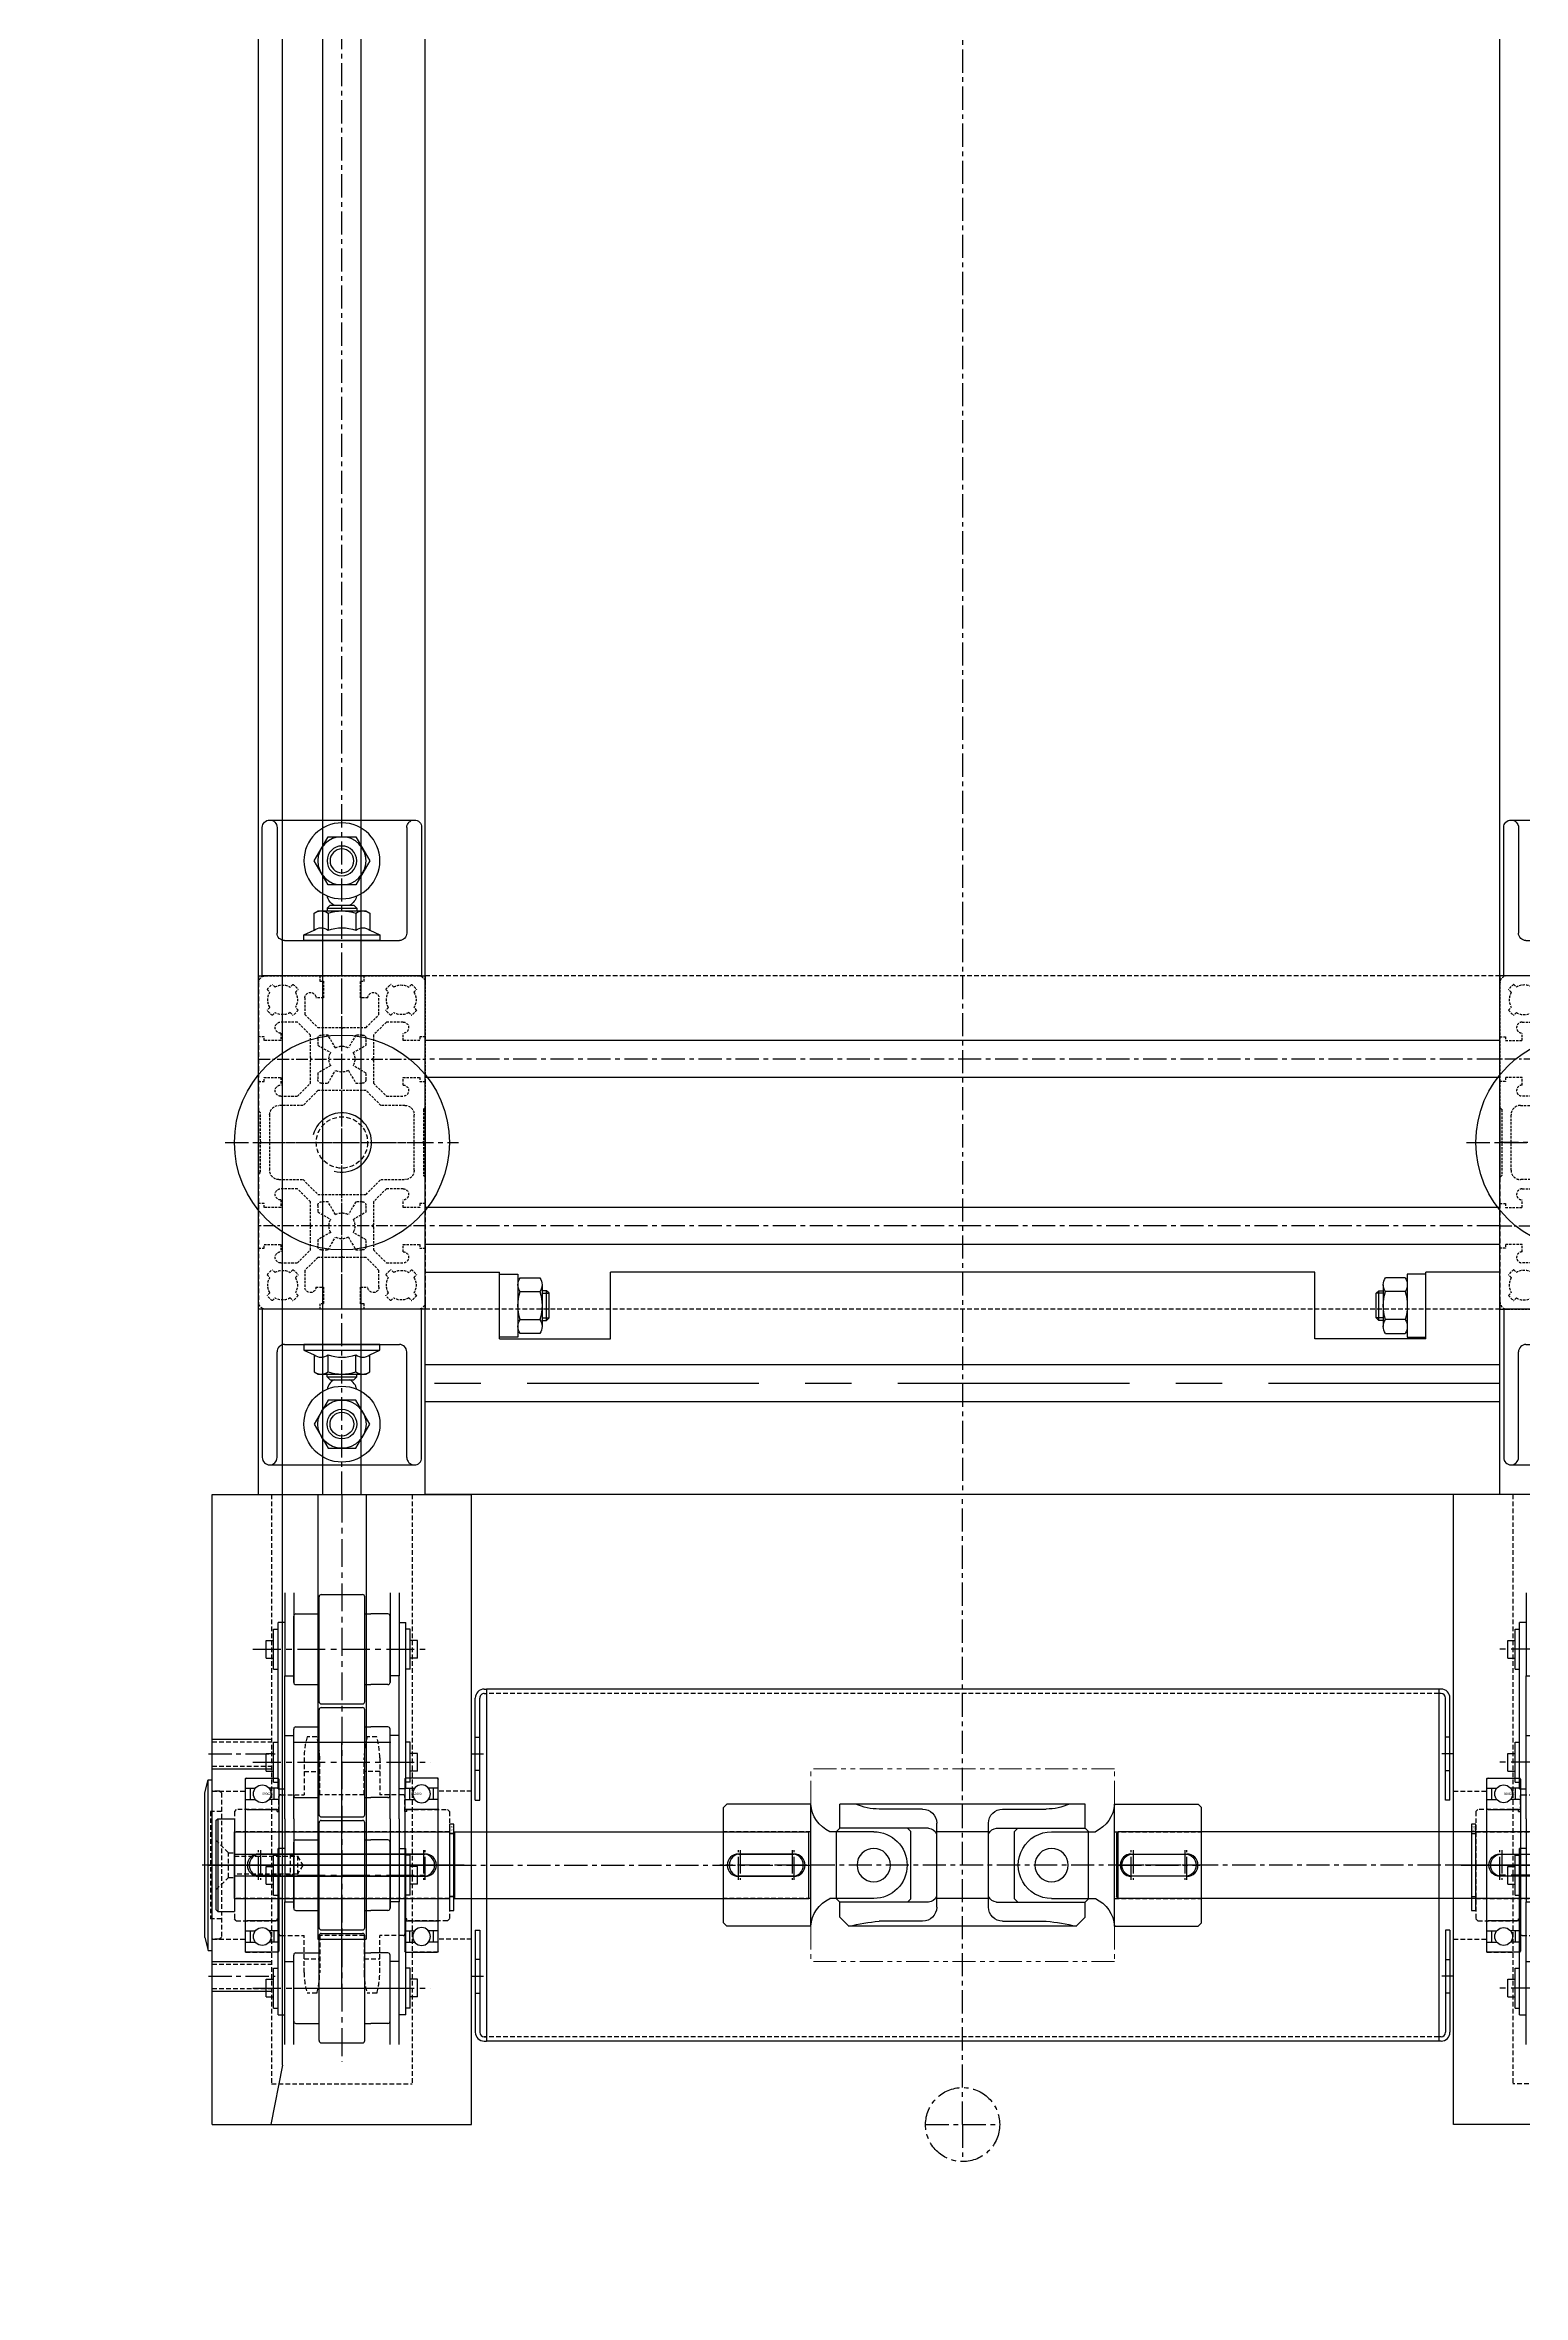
# Model space of a CAD drawing. Header units: inches. Extents: x 0 to 77285, y -118 to 40065.
# Drawn here: x 24467 to 24866, y 14950 to 15557 of the extents above; entities that cross this region are included whole.
import ezdxf
from ezdxf.enums import TextEntityAlignment as Align

# ---------------------------------------------------------------- set-up
doc = ezdxf.new("R2010")
doc.units = ezdxf.units.IN
doc.header["$LTSCALE"] = 5
doc.header["$MEASUREMENT"] = 0
for name, pattern in [('CENTER', [2, 1.25, -0.25, 0.25, -0.25]), ('CENTERX2', [4, 2.5, -0.5, 0.5, -0.5]), ('HIDDEN', [0.375, 0.25, -0.125]), ('PHANTOM', [2.5, 1.25, -0.25, 0.25, -0.25, 0.25, -0.25])]:
    doc.linetypes.add(name, pattern=pattern)
for name, color, linetype in [('11', 1, 'CENTER'), ('22', 2, 'HIDDEN'), ('44', 4, 'Continuous'), ('77', 40, 'HIDDEN'), ('A', 8, 'Continuous'), ('B', 123, 'Continuous'), ('G', 231, 'Continuous'), ('T', 3, 'Continuous'), ('Y', 60, 'Continuous')]:
    doc.layers.add(name, color=color, linetype=linetype)
doc.layers.add('33', color=3, linetype='PHANTOM', lineweight=9)
doc.styles.add('SCI', font='')
doc.styles.get("Standard").update_dxf_attribs({"font": 'arial.ttf'})
doc.styles.get('SCI').set_extended_font_data('Gulim')
doc.dimstyles.new('SCH', dxfattribs={"dimtxt": 2.5, "dimasz": 2, "dimexe": 1.25, "dimexo": 0.625, "dimtad": 1, "dimdec": 8, "dimtxsty": 'SCI', "dimcen": 2.5, "dimclrd": 4, "dimclre": 4, "dimclrt": 7, "dimadec": 8, "dimazin": 2, "dimtfac": 1, "dimtdec": 8, "dimtmove": 0, "dimatfit": 3, "dimfxl": 1, "dimarcsym": 0})

# ---------------------------------------------------------------- blocks, each defined once
blk = doc.blocks.new('A$C47db6cef')
at = {"ltscale": 0.506191}
for p, q in [((0, 43), (0, 28.5)), ((16.5, 45), (2, 45)), ((3.74, 42.67), (4.47, 41.95)), ((8.53, 41.95), (9.26, 42.67)), ((16.5, 43.5), (16.5, 45)), ((28.5, 45), (16.5, 45)), ((17.5, 43.5), (16.5, 43.5)), ((17.5, 39), (17.5, 43.5)), ((27.5, 43.5), (27.5, 39)), ((28.5, 43.5), (27.5, 43.5)), ((28.5, 45), (28.5, 43.5)), ((36.5, 45), (28.5, 45)), ((37, 44.5), (36.5, 45)), ((44.7, 44.5), (37, 44.5)), ((45, 44.2), (44.7, 44.5)), ((45.3, 44.5), (45, 44.2)), ((53, 44.5), (45.3, 44.5)), ((53.5, 45), (53, 44.5)), ((61.5, 45), (53.5, 45)), ((61.5, 43.5), (61.5, 45)), ((73.5, 45), (61.5, 45)), ((62.5, 43.5), (61.5, 43.5)), ((62.5, 39), (62.5, 43.5)), ((72.5, 43.5), (72.5, 39)), ((73.5, 43.5), (72.5, 43.5)), ((73.5, 45), (73.5, 43.5)), ((88, 45), (73.5, 45)), ((80.74, 42.67), (81.47, 41.95)), ((85.53, 41.95), (86.26, 42.67)), ((90, 28.5), (90, 43)), ((3.05, 40.53), (2.33, 41.26)), ((2.33, 35.74), (3.05, 36.47)), ((10.67, 41.26), (9.95, 40.53)), ((9.95, 36.47), (10.67, 35.74)), ((12.5, 34.5), (12.5, 39)), ((15.5, 39), (17.5, 39)), ((27.5, 39), (29.5, 39)), ((32.5, 39), (32.5, 34.5)), ((35, 33), (35, 39.5)), ((37.5, 42), (52.5, 42)), ((55, 39.5), (55, 33)), ((57.5, 34.5), (57.5, 39)), ((60.5, 39), (62.5, 39)), ((72.5, 39), (74.5, 39)), ((77.5, 39), (77.5, 34.5)), ((80.05, 40.53), (79.33, 41.26)), ((79.33, 35.74), (80.05, 36.47)), ((87.67, 41.26), (86.95, 40.53)), ((86.95, 36.47), (87.67, 35.74)), ((4.47, 35.05), (3.74, 34.33)), ((6, 32.5), (10.5, 32.5)), ((9.26, 34.33), (8.53, 35.05)), ((10.5, 32.5), (14, 29)), ((16, 31), (12.5, 34.5)), ((22.2, 31), (16, 31)), ((22.5, 30.7), (22.2, 31)), ((22.8, 31), (22.5, 30.7)), ((29, 31), (22.8, 31)), ((32.5, 34.5), (29, 31)), ((31, 29), (35, 33)), ((55, 33), (59, 29)), ((61, 31), (57.5, 34.5)), ((67.2, 31), (61, 31)), ((67.5, 30.7), (67.2, 31)), ((67.8, 31), (67.5, 30.7)), ((74, 31), (67.8, 31)), ((77.5, 34.5), (74, 31)), ((76, 29), (79.5, 32.5)), ((79.5, 32.5), (84, 32.5)), ((81.47, 35.05), (80.74, 34.33)), ((86.26, 34.33), (85.53, 35.05)), ((0, 28.5), (1.5, 28.5)), ((0, 28.5), (0, 16.5)), ((1.5, 28.5), (1.5, 27.5)), ((1.5, 27.5), (6, 27.5)), ((6, 27.5), (6, 29.5)), ((14, 29), (14, 22.8)), ((16, 26.25), (16, 28)), ((19.47, 24.25), (16, 26.25)), ((17, 29), (18.75, 29)), ((18.75, 29), (20.75, 25.53)), ((24.25, 25.53), (26.25, 29)), ((29, 26.25), (25.53, 24.25)), ((26.25, 29), (28, 29)), ((29, 28), (29, 26.25)), ((31, 16), (31, 29)), ((59, 29), (59, 16)), ((61, 26.25), (61, 28)), ((64.47, 24.25), (61, 26.25)), ((62, 29), (63.75, 29)), ((63.75, 29), (65.75, 25.53)), ((69.25, 25.53), (71.25, 29)), ((74, 26.25), (70.53, 24.25)), ((71.25, 29), (73, 29)), ((74, 28), (74, 26.25)), ((76, 22.8), (76, 29)), ((84, 29.5), (84, 27.5)), ((84, 27.5), (88.5, 27.5)), ((88.5, 28.5), (90, 28.5)), ((88.5, 27.5), (88.5, 28.5)), ((90, 16.5), (90, 28.5)), ((14, 22.8), (14.3, 22.5)), ((14.3, 22.5), (14, 22.2)), ((14, 22.2), (14, 16)), ((16, 18.75), (19.47, 20.75)), ((16, 17), (16, 18.75)), ((20.75, 19.47), (18.75, 16)), ((26.25, 16), (24.25, 19.47)), ((25.53, 20.75), (29, 18.75)), ((29, 18.75), (29, 17)), ((61, 18.75), (64.47, 20.75)), ((61, 17), (61, 18.75)), ((65.75, 19.47), (63.75, 16)), ((71.25, 16), (69.25, 19.47)), ((70.53, 20.75), (74, 18.75)), ((74, 18.75), (74, 17)), ((75.7, 22.5), (76, 22.8)), ((76, 22.2), (75.7, 22.5)), ((76, 16), (76, 22.2)), ((0, 16.5), (0, 2)), ((1.5, 16.5), (0, 16.5)), ((1.5, 17.5), (1.5, 16.5)), ((6, 17.5), (1.5, 17.5)), ((6, 15.5), (6, 17.5)), ((10.5, 12.5), (6, 12.5)), ((14, 16), (10.5, 12.5)), ((12.5, 10.5), (16, 14)), ((16, 14), (22.2, 14)), ((18.75, 16), (17, 16)), ((22.2, 14), (22.5, 14.3)), ((22.5, 14.3), (22.8, 14)), ((22.8, 14), (29, 14)), ((28, 16), (26.25, 16)), ((29, 14), (32.5, 10.5)), ((35, 12), (31, 16)), ((59, 16), (55, 12)), ((57.5, 10.5), (61, 14)), ((61, 14), (67.2, 14)), ((63.75, 16), (62, 16)), ((67.2, 14), (67.5, 14.3)), ((67.5, 14.3), (67.8, 14)), ((67.8, 14), (74, 14)), ((73, 16), (71.25, 16)), ((74, 14), (77.5, 10.5)), ((79.5, 12.5), (76, 16)), ((84, 12.5), (79.5, 12.5)), ((84, 17.5), (84, 15.5)), ((88.5, 17.5), (84, 17.5)), ((88.5, 16.5), (88.5, 17.5)), ((90, 16.5), (88.5, 16.5)), ((90, 2), (90, 16.5)), ((3.05, 8.53), (2.33, 9.26)), ((3.74, 10.67), (4.47, 9.95)), ((8.53, 9.95), (9.26, 10.67)), ((10.67, 9.26), (9.95, 8.53)), ((12.5, 6), (12.5, 10.5)), ((32.5, 10.5), (32.5, 6)), ((35, 5.5), (35, 12)), ((55, 12), (55, 5.5)), ((57.5, 6), (57.5, 10.5)), ((77.5, 10.5), (77.5, 6)), ((80.05, 8.53), (79.33, 9.26)), ((80.74, 10.67), (81.47, 9.95)), ((85.53, 9.95), (86.26, 10.67)), ((87.67, 9.26), (86.95, 8.53)), ((2, 0), (16.5, 0)), ((2.33, 3.74), (3.05, 4.47)), ((4.47, 3.05), (3.74, 2.33)), ((9.26, 2.33), (8.53, 3.05)), ((9.95, 4.47), (10.67, 3.74)), ((17.5, 6), (15.5, 6)), ((16.5, 1.5), (17.5, 1.5)), ((16.5, 0), (16.5, 1.5)), ((16.5, 0), (28.5, 0)), ((17.5, 1.5), (17.5, 6)), ((27.5, 6), (27.5, 1.5)), ((29.5, 6), (27.5, 6)), ((27.5, 1.5), (28.5, 1.5)), ((28.5, 1.5), (28.5, 0)), ((28.5, 0), (35.55, 0)), ((35.55, 0), (36.05, 0.5)), ((36.05, 0.5), (44.7, 0.5)), ((52.5, 3), (37.5, 3)), ((44.7, 0.5), (45, 0.8)), ((45, 0.8), (45.3, 0.5)), ((45.3, 0.5), (53.95, 0.5)), ((53.95, 0.5), (54.45, 0)), ((62.5, 6), (60.5, 6)), ((61.5, 1.5), (62.5, 1.5)), ((61.5, 0), (61.5, 1.5)), ((62.5, 1.5), (62.5, 6)), ((72.5, 6), (72.5, 1.5)), ((74.5, 6), (72.5, 6)), ((72.5, 1.5), (73.5, 1.5)), ((73.5, 1.5), (73.5, 0)), ((79.33, 3.74), (80.05, 4.47)), ((81.47, 3.05), (80.74, 2.33)), ((86.26, 2.33), (85.53, 3.05)), ((86.95, 4.47), (87.67, 3.74))]:
    blk.add_line(p, q, dxfattribs=at)
for p, q in [((54.45, 0), (61.5, 0)), ((61.5, 0), (73.5, 0)), ((73.5, 0), (88, 0))]:
    blk.add_line(p, q)
for centre, radius, start, end in [((2, 43), 2, 90, 180), ((6.5, 38.5), 5, 123.46304, 146.53696), ((6.5, 38.5), 4, 59.47751, 120.52249), ((6.5, 38.5), 5, 33.46304, 56.53696), ((83.5, 38.5), 5, 123.46304, 146.53696), ((83.5, 38.5), 4, 59.47751, 120.52249), ((83.5, 38.5), 5, 33.46304, 56.53696), ((88, 43), 2, 0, 90), ((6.5, 38.5), 4, 149.47751, 210.52249), ((6.5, 38.5), 4, 329.47751, 30.52249), ((14, 39), 1.5, 0, 180), ((31, 39), 1.5, 0, 180), ((37.5, 39.5), 2.5, 90, 180), ((52.5, 39.5), 2.5, 0, 90), ((59, 39), 1.5, 0, 180), ((76, 39), 1.5, 0, 180), ((83.5, 38.5), 4, 149.47751, 210.52249), ((83.5, 38.5), 4, 329.47751, 30.52249), ((6.5, 38.5), 5, 213.46304, 236.53696), ((6.5, 38.5), 4, 239.47751, 300.52249), ((6, 31), 1.5, 90, 270), ((6.5, 38.5), 5, 303.46304, 326.53696), ((83.5, 38.5), 5, 213.46304, 236.53696), ((83.5, 38.5), 4, 239.47751, 300.52249), ((84, 31), 1.5, 270, 90), ((83.5, 38.5), 5, 303.46304, 326.53696), ((17, 28), 1, 90, 180), ((22.5, 22.5), 3.5, 60, 120), ((28, 28), 1, 0, 90), ((62, 28), 1, 90, 180), ((67.5, 22.5), 3.5, 60, 120), ((73, 28), 1, 0, 90), ((22.5, 22.5), 3.5, 150, 210), ((22.5, 22.5), 3.5, 240, 300), ((22.5, 22.5), 3.5, 330, 30), ((67.5, 22.5), 3.5, 150, 210), ((67.5, 22.5), 3.5, 240, 300), ((67.5, 22.5), 3.5, 330, 30), ((6, 14), 1.5, 90, 270), ((17, 17), 1, 180, 270), ((28, 17), 1, 270, 0), ((62, 17), 1, 180, 270), ((73, 17), 1, 270, 0), ((84, 14), 1.5, 270, 90), ((6.5, 6.5), 5, 123.46304, 146.53696), ((6.5, 6.5), 4, 149.47751, 210.52249), ((6.5, 6.5), 4, 59.47751, 120.52249), ((6.5, 6.5), 5, 33.46304, 56.53696), ((6.5, 6.5), 4, 329.47751, 30.52249), ((83.5, 6.5), 5, 123.46304, 146.53696), ((83.5, 6.5), 4, 149.47751, 210.52249), ((83.5, 6.5), 4, 59.47751, 120.52249), ((83.5, 6.5), 5, 33.46304, 56.53696), ((83.5, 6.5), 4, 329.47751, 30.52249), ((2, 2), 2, 180, 270), ((6.5, 6.5), 5, 213.46304, 236.53696), ((6.5, 6.5), 4, 239.47751, 300.52249), ((6.5, 6.5), 5, 303.46304, 326.53696), ((14, 6), 1.5, 180, 0), ((31, 6), 1.5, 180, 0), ((37.5, 5.5), 2.5, 180, 270), ((52.5, 5.5), 2.5, 270, 0), ((59, 6), 1.5, 180, 0), ((76, 6), 1.5, 180, 0), ((83.5, 6.5), 5, 213.46304, 236.53696), ((83.5, 6.5), 4, 239.47751, 300.52249), ((83.5, 6.5), 5, 303.46304, 326.53696), ((88, 2), 2, 270, 0)]:
    blk.add_arc(centre, radius, start, end, dxfattribs=at)
at = {"layer": '11', "ltscale": 0.506191}
for p, q in [((22.5, 45), (22.5, 0)), ((67.5, 0), (67.5, 45)), ((90, 22.5), (0, 22.5))]:
    blk.add_line(p, q, dxfattribs=at)
at = {"layer": '11'}
blk.add_line((45, 45), (45, 0), dxfattribs=at)
at = {"layer": 'A', "ltscale": 0.506191}
for p, q in [((0, 45), (0, 43)), ((2, 45), (0, 45)), ((53.5, 45), (36.5, 45)), ((90, 45), (88, 45)), ((90, 43), (90, 45)), ((0, 2), (0, 0)), ((0, 0), (2, 0)), ((35.55, 0), (54.45, 0)), ((90, 0), (90, 2))]:
    blk.add_line(p, q, dxfattribs=at)
at = {"layer": 'A'}
blk.add_line((88, 0), (90, 0), dxfattribs=at)
blk = doc.blocks.new('A$C632A6005')
for p, q in [((-21.5, 0), (-21.5, -40)), ((21.5, 0), (-21.5, 0)), ((21.5, -40.1), (21.5, 0)), ((-17.5, -40), (-17.5, -11.5)), ((-15.5, -9.5), (15.5, -9.5)), ((10.25, -9.5), (-10.25, -9.5)), ((-10.25, -9.5), (-10.25, -11)), ((-10.25, -11), (10.25, -11)), ((-10.25, -11), (-7.51, -12.3)), ((7.51, -12.3), (10.25, -11)), ((10.25, -11), (10.25, -9.5)), ((17.5, -40), (17.5, -11.5)), ((-7.51, -12.3), (-7.51, -16.89)), ((-7.51, -16.89), (-6.44, -17.5)), ((-6.44, -17.5), (6.45, -17.5)), ((-4, -18.2), (-4, -17.5)), ((-4, -18.2), (4, -18.2)), ((-3.2, -19), (-4, -18.2)), ((-3.75, -16.86), (-3.75, -12.3)), ((3.2, -19), (4, -18.2)), ((3.76, -16.86), (3.76, -12.3)), ((4, -18.2), (4, -17.5)), ((6.45, -17.5), (7.51, -16.89)), ((7.51, -16.89), (7.51, -12.3)), ((-3.2, -19), (3.2, -19)), ((-3.75, -24.5), (-7.5, -31)), ((3.75, -24.5), (-3.75, -24.5)), ((7.51, -31), (3.75, -24.5)), ((-7.5, -31), (-3.75, -37.5)), ((3.75, -37.5), (7.51, -31)), ((-19.5, -42), (19.6, -42)), ((-3.75, -37.5), (3.75, -37.5))]:
    blk.add_line(p, q)
for radius in [10.25, 6.5, 4, 3.2]:
    blk.add_circle((0, -31), radius)
for centre, radius, start, end in [((-15.5, -11.5), 2, 89.99999, 180.00003), ((15.5, -11.5), 2, 0.00001, 89.99999), ((-5.63, -9.89), 3.06, 232.12112, 307.87888), ((-5.63, -14.44), 3.06, 232.12112, 307.87888), ((0, -1.68), 11.26, 250.52878, 289.47122), ((0, -6.24), 11.26, 250.52878, 289.47122), ((5.63, -9.89), 3.06, 232.12112, 307.87888), ((5.63, -14.44), 3.06, 232.12112, 307.87888), ((0, -22.5), 4.1, 121.38856, 166.72724), ((0, -22.5), 4.1, 13.27276, 58.61144), ((-19.5, -40), 2, 180.00003, 270.00001), ((-19.5, -40), 2, 270.00001, 0.00002), ((19.5, -40), 2, 180.00003, 270.00001), ((19.6, -40.1), 1.9, 270.00001, 0.00002)]:
    blk.add_arc(centre, radius, start, end)
blk = doc.blocks.new('A$C08fce532')
for p, q in [((-22.5, 90), (-22.5, 0)), ((-22.5, 90), (-22.5, 0)), ((312.5, 90), (22.5, 90)), ((22.5, 0), (22.5, 90)), ((312.5, 0), (312.5, 90)), ((357.5, 90), (357.5, 0)), ((312.5, 0), (22.5, 0))]:
    blk.add_line(p, q)
at = {"layer": '11'}
for p, q in [((312.5, 67.5), (22.5, 67.5)), ((-31.5, 45), (31.5, 45)), ((303.5, 45), (366.5, 45)), ((312.5, 22.5), (22.5, 22.5))]:
    blk.add_line(p, q, dxfattribs=at)
at = {"layer": '22'}
for centre in [(0, 45), (335, 45)]:
    blk.add_circle(centre, 6.92, dxfattribs=at)
at = {"layer": '44'}
for centre in [(0, 45), (335, 45)]:
    blk.add_circle(centre, 29, dxfattribs=at)
at = {"layer": 'A'}
for p, q in [((312.5, 72.5), (22.5, 72.5)), ((312.5, 62.5), (22.5, 62.5)), ((312.5, 27.5), (22.5, 27.5)), ((312.5, 17.5), (22.5, 17.5))]:
    blk.add_line(p, q, dxfattribs=at)
at = {"layer": 'T'}
for centre in [(0, 45), (335, 45)]:
    blk.add_arc(centre, 8, 255, 165, dxfattribs=at)
at = {"xscale": -1.000000000000001, "rotation": 90}
blk.add_blockref('A$C47db6cef', (22.5, 90), dxfattribs=at)
at = {"rotation": 270}
blk.add_blockref('A$C47db6cef', (312.5, 90), dxfattribs=at)
at = {"layer": '44', "xscale": -1, "rotation": 180}
for p in [(0, 90), (335, 90)]:
    blk.add_blockref('A$C632A6005', p, dxfattribs=at)
at = {"layer": '44'}
for p in [(0, 0), (335, 0)]:
    blk.add_blockref('A$C632A6005', p, dxfattribs=at)
blk = doc.blocks.new('A$C2389a0cc')
for p, q in [((0, 60), (20, 60)), ((0, 0), (0, 60)), ((20, 42), (20, 60)), ((20, 42), (20, 60)), ((20, 42.5), (20, 59.5)), ((20, 59.5), (25, 59.5)), ((20, 59.5), (25, 59.5)), ((25, 59.5), (25, 42.5)), ((25, 59.5), (25, 42.5)), ((25, 56.63), (25, 45.37)), ((25, 56.63), (25, 45.37)), ((25.58, 58.51), (30.92, 58.51)), ((25.58, 58.51), (30.92, 58.51)), ((25.58, 54.75), (30.92, 54.75)), ((25.58, 54.75), (30.92, 54.75)), ((31.5, 56.63), (31.5, 45.37)), ((31.5, 56.63), (31.5, 45.37)), ((32.72, 55), (31.5, 55)), ((32.72, 55), (31.5, 55)), ((32.72, 47), (32.72, 55)), ((33.4, 54.32), (32.72, 55)), ((32.72, 47), (32.72, 55)), ((33.4, 54.32), (32.72, 55)), ((50, 42), (50, 60)), ((50, 60), (240, 60)), ((240, 42), (240, 60)), ((256.6, 54.32), (257.28, 55)), ((256.6, 54.32), (257.28, 55)), ((257.28, 47), (257.28, 55)), ((257.28, 55), (258.5, 55)), ((257.28, 47), (257.28, 55)), ((257.28, 55), (258.5, 55)), ((258.5, 56.63), (258.5, 45.37)), ((258.5, 56.63), (258.5, 45.37)), ((264.42, 58.51), (259.08, 58.51)), ((264.42, 58.51), (259.08, 58.51)), ((264.42, 54.75), (259.08, 54.75)), ((264.42, 54.75), (259.08, 54.75)), ((265, 59.5), (265, 42.5)), ((270, 59.5), (265, 59.5)), ((265, 59.5), (265, 42.5)), ((270, 59.5), (265, 59.5)), ((265, 56.63), (265, 45.37)), ((265, 56.63), (265, 45.37)), ((290, 60), (270, 60)), ((270, 42), (270, 60)), ((270, 42), (270, 60)), ((270, 42.5), (270, 59.5)), ((290, 0), (290, 60)), ((31.5, 54.32), (33.4, 54.32)), ((31.5, 54.32), (33.4, 54.32)), ((33.4, 47.68), (33.4, 54.32)), ((33.4, 47.68), (33.4, 54.32)), ((256.6, 47.68), (256.6, 54.32)), ((258.5, 54.32), (256.6, 54.32)), ((256.6, 47.68), (256.6, 54.32)), ((258.5, 54.32), (256.6, 54.32)), ((25, 42.5), (20, 42.5)), ((25, 42.5), (20, 42.5)), ((25.58, 47.25), (30.92, 47.25)), ((25.58, 47.25), (30.92, 47.25)), ((30.92, 43.49), (25.58, 43.49)), ((30.92, 43.49), (25.58, 43.49)), ((31.5, 47.68), (33.4, 47.68)), ((31.5, 47.68), (33.4, 47.68)), ((31.5, 47), (32.72, 47)), ((31.5, 47), (32.72, 47)), ((32.72, 47), (33.4, 47.68)), ((32.72, 47), (33.4, 47.68)), ((257.28, 47), (256.6, 47.68)), ((258.5, 47.68), (256.6, 47.68)), ((257.28, 47), (256.6, 47.68)), ((258.5, 47.68), (256.6, 47.68)), ((258.5, 47), (257.28, 47)), ((258.5, 47), (257.28, 47)), ((264.42, 47.25), (259.08, 47.25)), ((264.42, 47.25), (259.08, 47.25)), ((259.08, 43.49), (264.42, 43.49)), ((259.08, 43.49), (264.42, 43.49)), ((265, 42.5), (270, 42.5)), ((265, 42.5), (270, 42.5)), ((20, 42), (50, 42)), ((270, 42), (240, 42)), ((0, 0), (290, 0))]:
    blk.add_line(p, q)
at = {"color": 252}
for p, q in [((0, 35), (290, 35)), ((0, 25), (290, 25))]:
    blk.add_line(p, q, dxfattribs=at)
for centre, radius, start, end in [((28.32, 56.63), 3.32, 145.61575, 214.38425), ((28.32, 56.63), 3.32, 145.61575, 214.38425), ((37.42, 51), 12.42, 162.41205, 197.58795), ((37.42, 51), 12.42, 162.41205, 197.58795), ((28.18, 56.63), 3.32, 325.61575, 34.38425), ((28.18, 56.63), 3.32, 325.61575, 34.38425), ((19.08, 51), 12.42, 342.41205, 17.58795), ((19.08, 51), 12.42, 342.41205, 17.58795), ((261.82, 56.63), 3.32, 145.61575, 214.38425), ((261.82, 56.63), 3.32, 145.61575, 214.38425), ((270.92, 51), 12.42, 162.41205, 197.58795), ((270.92, 51), 12.42, 162.41205, 197.58795), ((261.68, 56.63), 3.32, 325.61575, 34.38425), ((261.68, 56.63), 3.32, 325.61575, 34.38425), ((252.58, 51), 12.42, 342.41205, 17.58795), ((252.58, 51), 12.42, 342.41205, 17.58795), ((28.32, 45.37), 3.32, 145.61575, 214.38425), ((28.32, 45.37), 3.32, 145.61575, 214.38425), ((28.18, 45.37), 3.32, 325.61575, 34.38425), ((28.18, 45.37), 3.32, 325.61575, 34.38425), ((261.82, 45.37), 3.32, 145.61575, 214.38425), ((261.82, 45.37), 3.32, 145.61575, 214.38425), ((261.68, 45.37), 3.32, 325.61575, 34.38425), ((261.68, 45.37), 3.32, 325.61575, 34.38425)]:
    blk.add_arc(centre, radius, start, end)
at = {"layer": '11', "linetype": 'CENTERX2', "ltscale": 5}
blk.add_line((0, 30), (290, 30), dxfattribs=at)
blk = doc.blocks.new('A$C8800e7f5')
for p, q in [((0, -23.2), (0, 23.2)), ((0, 20.75), (2.63, 20.75)), ((0.3, 23.5), (8.7, 23.5)), ((1.31, 17.75), (1.31, 20.75)), ((9, 20.75), (6.37, 20.75)), ((7.69, 17.75), (7.69, 20.75)), ((9, 23.2), (9, -23.2)), ((0, 17.75), (2.63, 17.75)), ((0.3, 15), (8.7, 15)), ((9, 17.75), (6.37, 17.75)), ((0, -17.75), (2.63, -17.75)), ((8.7, -15), (0.3, -15)), ((1.31, -20.75), (1.31, -17.75)), ((9, -17.75), (6.37, -17.75)), ((7.69, -20.75), (7.69, -17.75)), ((0, -20.75), (2.63, -20.75)), ((8.7, -23.5), (0.3, -23.5)), ((9, -20.75), (6.37, -20.75))]:
    blk.add_line(p, q)
for centre in [(4.5, 19.25), (4.5, -19.25)]:
    blk.add_circle(centre, 2.4)
for centre, start, end in [((0.3, 23.2), 90, 180), ((8.7, 23.2), 0, 90), ((0.3, 15.3), 180, 270), ((8.7, 15.3), 270, 0), ((0.3, -15.3), 90, 180), ((8.7, -15.3), 0, 90), ((0.3, -23.2), 180, 270), ((8.7, -23.2), 270, 360)]:
    blk.add_arc(centre, 0.3, start, end)
at = {"layer": '11'}
blk.add_line((-1, 0), (10, 0), dxfattribs=at)
at = {"layer": '44'}
blk.add_text('6906ZZ', height=0.6, dxfattribs=at).set_placement((4.5, 18.95))
blk = doc.blocks.new('A$Ce9aabcbc')
for p, q in [((-7.01, 34.58), (-9.62, 34.58)), ((9.19, 34.58), (6.58, 34.58)), ((-10.42, 29), (-10.42, 19)), ((-10.42, 25.25), (-6.22, 25.25)), ((-6.22, 19), (-6.22, 29)), ((5.78, 19), (5.78, 29)), ((9.98, 25.25), (5.78, 25.25)), ((9.98, 29), (9.98, 19)), ((-17.22, 14.5), (-17.22, 18.5)), ((-16.72, 19), (-10.42, 19)), ((5.78, 19), (-6.22, 19)), ((16.28, 19), (9.98, 19)), ((16.78, 14.5), (16.78, 18.5)), ((-28.72, 15), (-29.22, 14.5)), ((-29.22, 14.5), (-29.22, 0)), ((-17.72, 15), (-28.72, 15)), ((-17.72, 14.5), (-17.72, 15)), ((-17.72, 14.5), (-17.22, 14.5)), ((17.28, 14.5), (16.78, 14.5)), ((17.28, 14.5), (17.28, 15)), ((17.28, 15), (28.28, 15)), ((28.28, 15), (28.78, 14.5)), ((28.78, 14.5), (28.78, 0)), ((28.78, 9), (-29.22, 9)), ((-29.22, 0), (-29.22, -14.5)), ((28.78, 0), (28.78, -14.5)), ((28.78, -9), (-29.22, -9)), ((-28.72, -15), (-29.22, -14.5)), ((-28.72, -15), (-17.72, -15)), ((-17.72, -15), (-17.72, -14.5)), ((-17.72, -14.5), (-17.22, -14.5)), ((-17.22, -14.5), (-17.22, -18.5)), ((16.78, -14.5), (16.78, -18.5)), ((17.28, -14.5), (16.78, -14.5)), ((17.28, -15), (17.28, -14.5)), ((28.28, -15), (17.28, -15)), ((28.28, -15), (28.78, -14.5)), ((-16.72, -19), (-10.42, -19)), ((-10.42, -29), (-10.42, -19)), ((-6.22, -19), (-6.22, -29)), ((5.78, -19), (-6.22, -19)), ((5.78, -19), (5.78, -29)), ((9.98, -29), (9.98, -19)), ((16.28, -19), (9.98, -19)), ((-10.42, -25.25), (-6.22, -25.25)), ((5.78, -25.25), (9.98, -25.25)), ((-7.01, -34.58), (-9.62, -34.58)), ((9.19, -34.58), (6.58, -34.58))]:
    blk.add_line(p, q)
at = {"linetype": 'Continuous'}
blk.add_line((-13.42, -33.19), (12.98, -33.19), dxfattribs=at)
for centre, radius, start, end in [((9.58, 29), 20, 163.78455, 180), ((-26.22, 29), 20, 0, 16.21545), ((25.78, 29), 20, 163.78455, 180), ((-10.02, 29), 20, 0, 16.21545), ((-16.72, 18.5), 0.5, 90, 180), ((16.28, 18.5), 0.5, 0, 90), ((-16.72, -18.5), 0.5, 180, 270), ((16.28, -18.5), 0.5, 270, 0), ((9.58, -29), 20, 180, 196.21545), ((-26.22, -29), 20, 343.78455, 0), ((25.78, -29), 20, 180, 196.21545), ((-10.02, -29), 20, 343.78455, 0)]:
    blk.add_arc(centre, radius, start, end)
at = {"layer": '11', "linetype": 'Continuous'}
for p, q in [((-13.42, 33.19), (12.98, 33.19)), ((-0.22, -33.19), (-0.22, 33.19)), ((32.78, 0), (-33.22, 0)), ((-13.42, -33.19), (12.98, -33.19))]:
    blk.add_line(p, q, dxfattribs=at)
blk = doc.blocks.new('FINALrf2040vrp-sc')
for p, q in [((0, 0), (18.7, 0)), ((6.7, 1.5), (44.1, 1.5)), ((6.7, 1.5), (6.7, 0)), ((8.2, 2.5), (8.2, 1.5)), ((8.2, 2.5), (17.2, 2.5)), ((10.715, 4.15), (14.685, 4.15)), ((10.715, 4.15), (10.715, 2.5)), ((14.685, 4.15), (14.685, 2.5)), ((17.2, 2.5), (17.2, 1.5)), ((18.7, 0), (32.1, 0)), ((18.7, 0), (18.7, -2)), ((32.1, 0), (32.1, -2)), ((50.8, 0), (32.1, 0)), ((33.6, 2.5), (42.6, 2.5)), ((33.6, 2.5), (33.6, 1.5)), ((36.115, 4.15), (36.115, 2.5)), ((36.115, 4.15), (40.085, 4.15)), ((40.085, 4.15), (40.085, 2.5)), ((42.6, 2.5), (42.6, 1.5)), ((44.1, 0), (44.1, 1.5)), ((0, -2), (20.14, -2)), ((4.76, -2.5), (4.76, -6.35)), ((20.64, -2.5), (20.64, -6.35)), ((30.16, -2.5), (30.16, -6.35)), ((50.8, -2), (30.66, -2)), ((30.66, -2), (45.54, -2)), ((46.04, -2.5), (46.04, -6.35)), ((0.4, -8.2), (0.4, -17.5)), ((0.9, -7.7), (24.5, -7.7)), ((4.76, -6.35), (4.76, -7.7)), ((20.64, -6.35), (20.64, -7.7)), ((25, -8.2), (25, -17.5)), ((25.8, -8.2), (25.8, -17.5)), ((26.3, -7.7), (49.9, -7.7)), ((30.16, -6.35), (30.16, -7.7)), ((46.04, -6.35), (46.04, -7.7)), ((50.4, -8.2), (50.4, -17.5)), ((0.9, -18), (24.5, -18)), ((4.76, -18), (4.76, -19.35)), ((4.76, -23.2), (4.76, -19.35)), ((20.64, -18), (20.64, -19.35)), ((20.64, -23.2), (20.64, -19.35)), ((26.3, -18), (49.9, -18)), ((30.16, -18), (30.16, -19.35)), ((30.16, -23.2), (30.16, -19.35)), ((46.04, -18), (46.04, -19.35)), ((46.04, -23.2), (46.04, -19.35)), ((0, -23.7), (20.14, -23.7)), ((18.7, -25.7), (18.7, -23.7)), ((30.66, -23.7), (45.54, -23.7)), ((50.8, -23.7), (30.66, -23.7)), ((32.1, -25.7), (32.1, -23.7)), ((0, -25.7), (18.7, -25.7)), ((6.7, -27.2), (6.7, -25.7)), ((6.7, -27.2), (44.1, -27.2)), ((8.2, -28.2), (8.2, -27.2)), ((8.2, -28.2), (17.2, -28.2)), ((10.715, -29.85), (10.715, -28.2)), ((10.715, -29.85), (14.685, -29.85)), ((14.685, -29.85), (14.685, -28.2)), ((17.2, -28.2), (17.2, -27.2)), ((18.7, -25.7), (32.1, -25.7)), ((50.8, -25.7), (32.1, -25.7)), ((33.6, -28.2), (33.6, -27.2)), ((33.6, -28.2), (42.6, -28.2)), ((36.115, -29.85), (36.115, -28.2)), ((36.115, -29.85), (40.085, -29.85)), ((40.085, -29.85), (40.085, -28.2)), ((42.6, -28.2), (42.6, -27.2)), ((44.1, -25.7), (44.1, -27.2))]:
    blk.add_line(p, q)
for centre, start, end in [((5.26, -2.5), 90, 180), ((20.14, -2.5), 0, 90), ((30.66, -2.5), 90, 180), ((45.54, -2.5), 0, 90), ((0.9, -8.2), 90, 180), ((24.5, -8.2), 0, 90), ((26.3, -8.2), 90, 180), ((49.9, -8.2), 0, 90), ((0.9, -17.5), 180, 270), ((24.5, -17.5), 270, 0), ((26.3, -17.5), 180, 270), ((49.9, -17.5), 270, 0), ((5.26, -23.2), 180, 270), ((20.14, -23.2), 270, 0), ((30.66, -23.2), 180, 270), ((45.54, -23.2), 270, 0)]:
    blk.add_arc(centre, 0.5, start, end)
at = {"layer": '11'}
for p, q in [((12.7, 7.15), (12.7, -32.85)), ((38.1, 7.15), (38.1, -32.85))]:
    blk.add_line(p, q, dxfattribs=at)
blk = doc.blocks.new('A$C006C2B59')
at = {"layer": '11'}
blk.add_line((-60.19, 0), (67.37, 0), dxfattribs=at)
at = {"rotation": 179.9999999999999}
for p in [(12.7, -12.85), (63.5, -12.85)]:
    blk.add_blockref('FINALrf2040vrp-sc', p, dxfattribs=at)
blk = doc.blocks.new('A$C28df00ae')
for p, q in [((-35, 170), (35, 170)), ((35, 170), (35, 0)), ((300, 170), (300, 0)), ((370, 170), (300, 170)), ((370, 170), (370, 0)), ((371.06, 123), (370, 123)), ((372, 119.5), (371.06, 123)), ((371.06, 123), (371.06, 77)), ((341.5, 120), (328.5, 120)), ((328.5, 0), (328.5, 120)), ((341.5, 0), (341.5, 120)), ((372, 119.5), (372, 80.5)), ((372, 80.5), (371.06, 77)), ((371.06, 77), (370, 77)), ((-35, 0), (35, 0)), ((370, 0), (300, 0))]:
    blk.add_line(p, q)
at = {"layer": '11'}
for p, q in [((167.5, 170), (167.5, 180)), ((177.5, 170), (157.5, 170)), ((167.5, 170), (167.5, 0)), ((371, 130), (353, 130)), ((-36, 100), (36, 100)), ((371, 100), (299, 100)), ((366.5, 100), (373, 100)), ((371, 70), (353, 70))]:
    blk.add_line(p, q, dxfattribs=at)
blk.add_circle((167.5, 170), 10, dxfattribs=at)
at = {"layer": '22'}
for p, q in [((-19, 159), (19, 159)), ((19, 0), (19, 159)), ((354, 159), (316, 159)), ((316, 0), (316, 159)), ((354, 0), (354, 159)), ((370, 133.32), (354, 133.32)), ((26, 123.5), (19, 123.5)), ((26, 123.5), (26, 76.5)), ((309, 123.5), (309, 76.5)), ((309, 123.5), (316, 123.5)), ((370, 126.68), (354, 126.68)), ((361, 123.5), (354, 123.5)), ((361, 123.5), (361, 76.5)), ((35, 120), (26, 120)), ((300, 120), (309, 120)), ((370, 120), (361, 120)), ((367.5, 119.5), (368, 120)), ((367.5, 80.5), (367.5, 119.5)), ((368, 120), (370, 120)), ((367.5, 114.5), (370.5, 114.5)), ((370.5, 85.5), (370.5, 114.5)), ((367.5, 85.5), (370.5, 85.5)), ((35, 80), (26, 80)), ((300, 80), (309, 80)), ((370, 80), (361, 80)), ((367.5, 80.5), (368, 80)), ((368, 80), (370, 80)), ((26, 76.5), (19, 76.5)), ((309, 76.5), (316, 76.5)), ((361, 76.5), (354, 76.5)), ((370, 73.32), (354, 73.32)), ((370, 66.68), (354, 66.68))]:
    blk.add_line(p, q, dxfattribs=at)
at = {"layer": 'G'}
for q in [(354.2, 170), (351, 0)]:
    blk.add_line((351, 154), q, dxfattribs=at)
at = {"layer": 'T'}
for p, q in [((370, 134), (354, 134)), ((370, 126), (354, 126)), ((370, 74), (354, 74)), ((370, 66), (354, 66))]:
    blk.add_line(p, q, dxfattribs=at)
at = {"layer": '22', "xscale": -1, "rotation": 180}
blk.add_blockref('A$Ce9aabcbc', (0.22, 100), dxfattribs=at)
at = {"layer": '22', "rotation": 180}
blk.add_blockref('A$Ce9aabcbc', (334.78, 100), dxfattribs=at)
at = {"layer": '44', "rotation": 180}
for p in [(26, 100), (361, 100)]:
    blk.add_blockref('A$C8800e7f5', p, dxfattribs=at)
at = {"layer": '44', "xscale": -1, "rotation": 180}
blk.add_blockref('A$C8800e7f5', (309, 100), dxfattribs=at)
at = {"layer": 'B'}
for p, xscale, yscale, zscale, rotation in [((0, 72.23), -1.2, 1.2, 1.200000000000001, 270), ((335, 72.23), 1.200000000000002, 1.200000000000002, 1.200000000000002, 90)]:
    blk.add_blockref('A$C006C2B59', p, dxfattribs=dict(at, xscale=xscale, yscale=yscale, zscale=zscale, rotation=rotation))
blk = doc.blocks.new('A$C4dd189f2')
for p, q in [((0.9, 16.5), (0, 15.6)), ((0, -15.6), (0, 15.6)), ((23.5, 16.5), (0.9, 16.5)), ((23.5, -16.5), (23.5, 16.5)), ((31.4, 16.5), (97.6, 16.5)), ((31.4, 10), (31.4, 16.5)), ((53.71, 15.13), (41.95, 15.13)), ((75.29, 15.13), (87.05, 15.13)), ((97.6, 10), (97.6, 16.5)), ((105.5, -16.5), (105.5, 16.5)), ((105.5, 16.5), (128.1, 16.5)), ((128.1, 16.5), (129, 15.6)), ((129, -15.6), (129, 15.6)), ((40.5, 9), (28.67, 9)), ((31.4, 10), (30.5, 9.1)), ((30.5, -9.1), (30.5, 9.1)), ((55.33, 10), (31.4, 10)), ((50.5, 9.1), (49.6, 10)), ((50.5, -9.1), (50.5, 9.1)), ((57.5, -11.34), (57.5, 11.34)), ((57.5, 9), (71.5, 9)), ((71.5, -11.34), (71.5, 11.34)), ((73.67, 10), (97.6, 10)), ((78.5, 9.1), (79.4, 10)), ((78.5, -9.1), (78.5, 9.1)), ((88.5, 9), (100.33, 9)), ((97.6, 10), (98.5, 9.1)), ((98.5, -9.1), (98.5, 9.1)), ((40.5, -9), (28.67, -9)), ((30.5, -9.1), (31.4, -10)), ((31.4, -14.07), (31.4, -10)), ((55.33, -10), (31.4, -10)), ((50.5, -9.1), (49.6, -10)), ((57.5, -9), (71.5, -9)), ((73.67, -10), (97.6, -10)), ((78.5, -9.1), (79.4, -10)), ((88.5, -9), (100.33, -9)), ((98.5, -9.1), (97.6, -10)), ((97.6, -14.07), (97.6, -10)), ((0.9, -16.5), (0, -15.6)), ((23.5, -16.5), (0.9, -16.5)), ((31.4, -14.07), (33.83, -16.5)), ((33.83, -16.5), (95.17, -16.5)), ((53.71, -15.13), (41.95, -15.13)), ((75.29, -15.13), (87.05, -15.13)), ((97.6, -14.07), (95.17, -16.5)), ((105.5, -16.5), (128.1, -16.5)), ((128.1, -16.5), (129, -15.6))]:
    blk.add_line(p, q)
for centre in [(40.5, 0), (88.5, 0)]:
    blk.add_circle(centre, 4.5)
for centre, radius, start, end in [((32.57, 17.22), 9.1, 184.56087, 244.64544), ((41.99, 30.3), 15.17, 245.47169, 269.85506), ((53.71, 11.34), 3.79, 0, 90), ((75.29, 11.34), 3.79, 90, 180), ((87.01, 30.3), 15.17, 270.14494, 294.52831), ((96.43, 17.22), 9.1, 295.35456, 355.43913), ((40.5, 0), 9, 270, 90), ((54.92, 7.09), 2.93, 28.62612, 81.96707), ((74.08, 7.09), 2.93, 98.03293, 151.37388), ((88.5, 0), 9, 90, 270), ((32.57, -17.22), 9.1, 115.35456, 175.43913), ((53.71, -11.34), 3.79, 270, 0), ((54.92, -7.09), 2.93, 278.03293, 331.37388), ((74.08, -7.09), 2.93, 208.62612, 261.96707), ((75.29, -11.34), 3.79, 180, 270), ((96.43, -17.22), 9.1, 4.56087, 64.64544), ((46.63, -67.68), 52.75, 95.09591, 104.04635), ((82.37, -67.68), 52.75, 75.95365, 84.90409)]:
    blk.add_arc(centre, radius, start, end)
at = {"layer": '11'}
blk.add_line((-1, 0), (130, 0), dxfattribs=at)
at = {"layer": '22'}
for p, q in [((23.5, 9), (0, 9)), ((105.5, 9), (129, 9)), ((23.5, -9), (0, -9)), ((105.5, -9), (129, -9))]:
    blk.add_line(p, q, dxfattribs=at)
at = {"layer": '33'}
for p, q in [((23.5, 26), (105.5, 26)), ((23.5, 16.5), (23.5, 26)), ((105.5, 16.5), (105.5, 26)), ((23.5, -16.5), (23.5, -26)), ((105.5, -16.5), (105.5, -26)), ((23.5, -26), (105.5, -26))]:
    blk.add_line(p, q, dxfattribs=at)
blk = doc.blocks.new('A$Cb4b9b0e3')
blk.add_lwpolyline([(-7, 6, 1), (-7, 0), (7, 0, 1), (7, 6)], format="xyb", close=True)
at = {"layer": '11'}
for p, q in [((-7, -1), (-7, 7)), ((7, -1), (7, 7)), ((-11, 3), (11, 3))]:
    blk.add_line(p, q, dxfattribs=at)
blk = doc.blocks.new('A$C86e46ec1')
blk.add_lwpolyline([(-22, 6, 1), (-22, 0), (22, 0, 1), (22, 6)], format="xyb", close=True)
at = {"layer": '11'}
for p, q in [((-22, -1), (-22, 7)), ((22, -1), (22, 7)), ((-26, 3), (26, 3))]:
    blk.add_line(p, q, dxfattribs=at)
blk = doc.blocks.new('A$Cdee910e8')
for p, q in [((0, 12), (0.5, 12.5)), ((0.5, 12.5), (118, 12.5)), ((0.5, 12.5), (0.5, -12.5)), ((118, -12.5), (118, 12.5)), ((0, -12), (0, 12)), ((121, 9), (138.6, 9)), ((138.6, -9), (138.6, 9)), ((138.6, 8.5), (140, 8.5)), ((140, 9), (294.5, 9)), ((140, -9), (140, 9)), ((294.5, 9), (295, 8.5)), ((294.5, 9), (294.5, -9)), ((295, -8.5), (295, 8.5)), ((276, 3), (291, 3)), ((291, -3), (276, -3)), ((0, -12), (0.5, -12.5)), ((121, -9), (138.6, -9)), ((138.6, -8.5), (140, -8.5)), ((140, -9), (294.5, -9)), ((294.5, -9), (295, -8.5)), ((0.5, -12.5), (118, -12.5))]:
    blk.add_line(p, q)
for points in [[(15, -4, -1), (15, 4), (103, 4, -1), (103, -4)], [(146.5, -3, -1), (146.5, 3), (191.5, 3, -1), (191.5, -3)]]:
    blk.add_lwpolyline(points, format="xyb", close=True)
for centre, start, end in [((121, 12), 180, 270), ((276, 0), 90, 270), ((291, 0), 270, 90), ((121, -12), 90, 180)]:
    blk.add_arc(centre, 3, start, end)
at = {"layer": '11'}
for p, q in [((-2.5, 0), (296, 0)), ((15, 5), (15, -5)), ((103, 5), (103, -5)), ((146.5, 4), (146.5, -4)), ((191.5, 4), (191.5, -4)), ((276, 4), (276, -4)), ((291, 4), (291, -4))]:
    blk.add_line(p, q, dxfattribs=at)
at = {"layer": '22'}
for p, q in [((22.5, 3.32), (0, 3.32)), ((20, -4), (20, 4)), ((24.42, 0), (22.5, 3.32)), ((22.5, -3.32), (22.5, 3.32)), ((22.5, -3.32), (24.42, 0)), ((0, -3.32), (22.5, -3.32))]:
    blk.add_line(p, q, dxfattribs=at)
at = {"layer": 'A'}
blk.add_line((121, 9), (121, -9), dxfattribs=at)
at = {"layer": 'T'}
for p, q in [((20, 4), (0, 4)), ((21.17, 3.32), (20, 4)), ((0, -4), (20, -4)), ((20, -4), (21.17, -3.32))]:
    blk.add_line(p, q, dxfattribs=at)
blk = doc.blocks.new('A$C3e168c5c')
for p, q in [((-155, 9), (-155, -9)), ((-59.4, 9), (-155, 9)), ((-59.4, -9), (-59.4, 9)), ((-59.4, 8.5), (-58, 8.5)), ((0, 9), (-58, 9)), ((-58, -9), (-58, 9)), ((0, 9), (0, -9)), ((-151, 3), (-136, 3)), ((-51.5, 3), (-6.5, 3)), ((-136, -3), (-151, -3)), ((-6.5, -3), (-51.5, -3)), ((-59.4, -9), (-155, -9)), ((-59.4, -8.5), (-58, -8.5)), ((0, -9), (-58, -9))]:
    blk.add_line(p, q)
for centre, start, end in [((-151, 0), 90, 270), ((-136, 0), 270, 90), ((-51.5, 0), 90, 270), ((-6.5, 0), 270, 90)]:
    blk.add_arc(centre, 3, start, end)
at = {"layer": '11'}
for p, q in [((1, 0), (-156, 0)), ((-151, 4), (-151, -4)), ((-136, 4), (-136, -4)), ((-51.5, 4), (-51.5, -4)), ((-6.5, 4), (-6.5, -4))]:
    blk.add_line(p, q, dxfattribs=at)
at = {"layer": '22'}
for p, q in [((-18.42, 0), (-17, 2.46)), ((-17, -2.46), (-18.42, 0)), ((-17, 2.46), (0, 2.46)), ((-17, -2.46), (-17, 2.46)), ((-15, -3), (-15, 3)), ((0, -2.46), (-17, -2.46))]:
    blk.add_line(p, q, dxfattribs=at)
at = {"layer": 'T'}
for p, q in [((-15.94, 2.46), (-15, 3)), ((-15, 3), (0, 3)), ((-15, -3), (-15.94, -2.46)), ((0, -3), (-15, -3))]:
    blk.add_line(p, q, dxfattribs=at)
blk = doc.blocks.new('A$Ce22e4b8e')
for p, q in [((-1.2, 11.1), (-1.2, -12.2)), ((0, 11.1), (-1.2, 11.1)), ((-1.2, 8.5), (0, 8.5)), ((0, -12.2), (0, 11.1)), ((-1.2, -8.5), (0, -8.5)), ((-1.2, -12.2), (0, -12.2))]:
    blk.add_line(p, q)
at = {"layer": '11'}
blk.add_line((-2.2, 0), (1.15, 0), dxfattribs=at)
at = {"layer": '44', "style": 'SCI'}
blk.add_text('S18', height=0.6, rotation=90, dxfattribs=at).set_placement((-0.58, 9.14), align=Align.MIDDLE_LEFT)
blk = doc.blocks.new('A$C42d67129')
for p, q in [((-5, 12.01), (-4.5, 12.51)), ((-4.5, 12.51), (0, 12.51)), ((-4.5, 12.51), (-4.5, -12.49)), ((0, 12.51), (0, -12.49)), ((-5, 12.01), (-5, -11.99)), ((-5, -11.99), (-4.5, -12.49)), ((-4.5, -12.49), (0, -12.49))]:
    blk.add_line(p, q)
at = {"layer": '11'}
blk.add_line((-6, 0.01), (1, 0.01), dxfattribs=at)
at = {"layer": '22'}
for p, q in [((-1.6, 3.31), (-5, 6.71)), ((-1.6, -3.29), (-1.6, 3.31)), ((-1.6, 3.31), (0, 3.31)), ((-5, -6.69), (-1.6, -3.29)), ((-1.6, -3.29), (0, -3.29))]:
    blk.add_line(p, q, dxfattribs=at)
blk = doc.blocks.new('A$C2b141b52')
for name, p in [('A$Cdee910e8', (-134, 0)), ('A$C3e168c5c', (399, 0))]:
    blk.add_blockref(name, p)
at = {"rotation": 180}
blk.add_blockref('A$C42d67129', (399, 0), dxfattribs=at)
at = {"layer": '44', "xscale": -1, "rotation": 180}
blk.add_blockref('A$C4dd189f2', (138, 0), dxfattribs=at)
at = {"layer": '44', "rotation": 180}
for p in [(64, 0), (339.8, 0)]:
    blk.add_blockref('A$Ce22e4b8e', p, dxfattribs=at)
at = {"layer": '44', "xscale": -1}
for name, p in [('A$C86e46ec1', (35, -3)), ('A$Cb4b9b0e3', (149.5, -3))]:
    blk.add_blockref(name, p, dxfattribs=at)
at = {"layer": '44'}
for name, p in [('A$Cb4b9b0e3', (255.5, -3)), ('A$C86e46ec1', (370, -3))]:
    blk.add_blockref(name, p, dxfattribs=at)
blk = doc.blocks.new('A$C37ad284d')
for p, q in [((1, 17.5), (1, 45.1)), ((2.2, 17.5), (2.2, 45.1)), ((3.4, 47.5), (4, 47.5)), ((3.4, 46.3), (4, 46.3)), ((4, -47.5), (4, 47.5)), ((4, 47.5), (261, 47.5)), ((261, -47.5), (261, 47.5)), ((261.6, 47.5), (261, 47.5)), ((261.6, 46.3), (261, 46.3)), ((262.8, 17.5), (262.8, 45.1)), ((264, 17.5), (264, 45.1)), ((1, 17.5), (2.2, 17.5)), ((264, 17.5), (262.8, 17.5)), ((1, -17.5), (1, -45.1)), ((1, -17.5), (2.2, -17.5)), ((2.2, -17.5), (2.2, -45.1)), ((262.8, -17.5), (262.8, -45.1)), ((264, -17.5), (262.8, -17.5)), ((264, -17.5), (264, -45.1)), ((3.4, -46.3), (4, -46.3)), ((3.4, -47.5), (4, -47.5)), ((4, -47.5), (261, -47.5)), ((261.6, -46.3), (261, -46.3)), ((261.6, -47.5), (261, -47.5))]:
    blk.add_line(p, q)
for centre, radius, start, end in [((3.4, 45.1), 2.4, 90, 180), ((3.4, 45.1), 1.2, 90, 180), ((261.6, 45.1), 2.4, 0, 90), ((261.6, 45.1), 1.2, 0, 90), ((3.4, -45.1), 2.4, 180, 270), ((3.4, -45.1), 1.2, 180, 270), ((261.6, -45.1), 1.2, 270, 0), ((261.6, -45.1), 2.4, 270, 0)]:
    blk.add_arc(centre, radius, start, end)
at = {"layer": '11'}
for p, q in [((0, 30), (3.2, 30)), ((265, 30), (261.8, 30)), ((0, -30), (3.2, -30)), ((265, -30), (261.8, -30))]:
    blk.add_line(p, q, dxfattribs=at)
at = {"layer": '22'}
for p, q in [((4, 46.3), (261.6, 46.3)), ((1, 34.5), (2.2, 34.5)), ((264, 34.5), (262.8, 34.5)), ((2.2, 25.5), (1, 25.5)), ((262.8, 25.5), (264, 25.5)), ((2.2, -25.5), (1, -25.5)), ((262.8, -25.5), (264, -25.5)), ((1, -34.5), (2.2, -34.5)), ((264, -34.5), (262.8, -34.5)), ((4, -46.3), (261, -46.3))]:
    blk.add_line(p, q, dxfattribs=at)
blk = doc.blocks.new('A$C82f655f8')
for p, q in [((1340, 145), (70.07, 145)), ((1340, -145), (70.07, -145)), ((1340, -190), (70.07, -190))]:
    blk.add_line(p, q)
at = {"layer": '11'}
for p, q in [((70.07, 0), (1340, 0)), ((1340, -167.5), (70.07, -167.5))]:
    blk.add_line(p, q, dxfattribs=at)
at = {"layer": 'B'}
for p, q in [((1340, -162.35), (70.07, -162.35)), ((1340, -172.65), (70.07, -172.65))]:
    blk.add_line(p, q, dxfattribs=at)
at = {"layer": 'G'}
blk.add_line((1340, -183.5), (70.07, -183.5), dxfattribs=at)
at = {"rotation": 270}
for name, p in [('A$C2b141b52', (1440, 202.5)), ('A$C28df00ae', (1340, 167.5))]:
    blk.add_blockref(name, p, dxfattribs=at)
at = {"xscale": -1, "rotation": 90}
blk.add_blockref('A$C2389a0cc', (1340, 145), dxfattribs=at)
at = {"layer": '77', "rotation": 90}
blk.add_blockref('A$C08fce532', (1290, -167.5), dxfattribs=at)
at = {"layer": 'Y', "rotation": 270}
blk.add_blockref('A$C37ad284d', (1440, 132.5), dxfattribs=at)
blk = doc.blocks.new('*D387')
at = {"color": 4, "lineweight": -2, "transparency": 16777216}
for p, q in [((17864.65, 16443.05), (17864.65, 13376.2)), ((25274.65, 16443.55), (25274.65, 13376.2)), ((25114.65, 13476.2), (18024.65, 13476.2))]:
    blk.add_line(p, q, dxfattribs=at)
at = {"color": 4, "transparency": 16777216}
for points in [[(18024.65, 13502.87), (18024.65, 13449.53), (17864.65, 13476.2)], [(25114.65, 13502.87), (25114.65, 13449.53), (25274.65, 13476.2)]]:
    blk.add_solid(points, dxfattribs=at)
at = {"layer": 'Defpoints', "color": 0, "transparency": 16777216}
for p in [(17864.65, 16493.05), (25274.65, 16493.55), (17864.65, 13476.2)]:
    blk.add_point(p, dxfattribs=at)
at = {"color": 7, "transparency": 16777216, "insert": (21569.65, 13629), "char_height": 200, "attachment_point": 5, "style": 'SCI'}
blk.add_mtext('7410', dxfattribs=at)
blk = doc.blocks.new('*D391')
at = {"color": 4, "lineweight": -2, "transparency": 16777216}
for p, q in [((24468.83, 16495.55), (23825.19, 16495.55)), ((23925.19, 15155.55), (23925.19, 16335.55)), ((24462.15, 14995.55), (23825.19, 14995.55))]:
    blk.add_line(p, q, dxfattribs=at)
at = {"color": 4, "transparency": 16777216}
for points in [[(23898.53, 16335.55), (23951.86, 16335.55), (23925.19, 16495.55)], [(23898.53, 15155.55), (23951.86, 15155.55), (23925.19, 14995.55)]]:
    blk.add_solid(points, dxfattribs=at)
at = {"layer": 'Defpoints', "color": 0, "transparency": 16777216}
for p in [(23925.19, 16495.55), (24518.83, 16495.55), (24512.15, 14995.55)]:
    blk.add_point(p, dxfattribs=at)
at = {"color": 7, "transparency": 16777216, "insert": (23772.4, 15745.55), "char_height": 200, "attachment_point": 5, "rotation": 90, "style": 'SCI'}
blk.add_mtext('1500', dxfattribs=at)
blk = doc.blocks.new('*D392')
at = {"color": 4, "lineweight": -2, "transparency": 16777216}
for p, q in [((25274.65, 16443.05), (25274.65, 13930.87)), ((24714.65, 14935.55), (24714.65, 13930.87)), ((25114.65, 14030.87), (24874.65, 14030.87))]:
    blk.add_line(p, q, dxfattribs=at)
at = {"color": 4, "transparency": 16777216}
for points in [[(24874.65, 14057.53), (24874.65, 14004.2), (24714.65, 14030.87)], [(25114.65, 14057.53), (25114.65, 14004.2), (25274.65, 14030.87)]]:
    blk.add_solid(points, dxfattribs=at)
at = {"layer": 'Defpoints', "color": 0, "transparency": 16777216}
for p in [(25274.65, 16493.05), (24714.65, 14985.55), (24714.65, 14030.87)]:
    blk.add_point(p, dxfattribs=at)
at = {"color": 7, "transparency": 16777216, "insert": (24994.65, 14183.4), "char_height": 200, "attachment_point": 5, "style": 'SCI'}
blk.add_mtext('560', dxfattribs=at)

msp = doc.modelspace()

# ---------------------------------------------------------------- block references
at = {"rotation": 270}
msp.add_blockref('A$C82f655f8', (24714.6497809, 16505.55047629), dxfattribs=at)

# ---------------------------------------------------------------- dimensions: what is measured, and where the dimension line sits
for base, p1, p2, picture, middle in [((17864.6497808981, 13476.1989639931), (25274.6497808981, 16493.5504762947), (17864.6497808981, 16493.0504762947), '*D387', (21569.6497808981, 13628.9952356309)), ((24714.6497808981, 14030.8665469344), (25274.6497808981, 16493.0504762947), (24714.6497808981, 14985.5504762947), '*D392', (24994.6497808981, 14183.3965069877))]:
    dim = msp.add_linear_dim(base=base, p1=p1, p2=p2, dimstyle='SCH', override={"dimscale": 80})
    dim.commit()
    dim.dimension.update_dxf_attribs({"geometry": picture, "text_midpoint": middle})
dim = msp.add_linear_dim(base=(23925.1934510426, 16495.5504762947), p1=(24512.1497808981, 14995.5504762947), p2=(24518.8292728224, 16495.5504762947), angle=90, dimstyle='SCH', override={"dimscale": 80})
dim.commit()
dim.dimension.update_dxf_attribs({"geometry": '*D391', "text_midpoint": (23772.3971794048, 15745.5504762947)})

doc.saveas('drawing.dxf')
